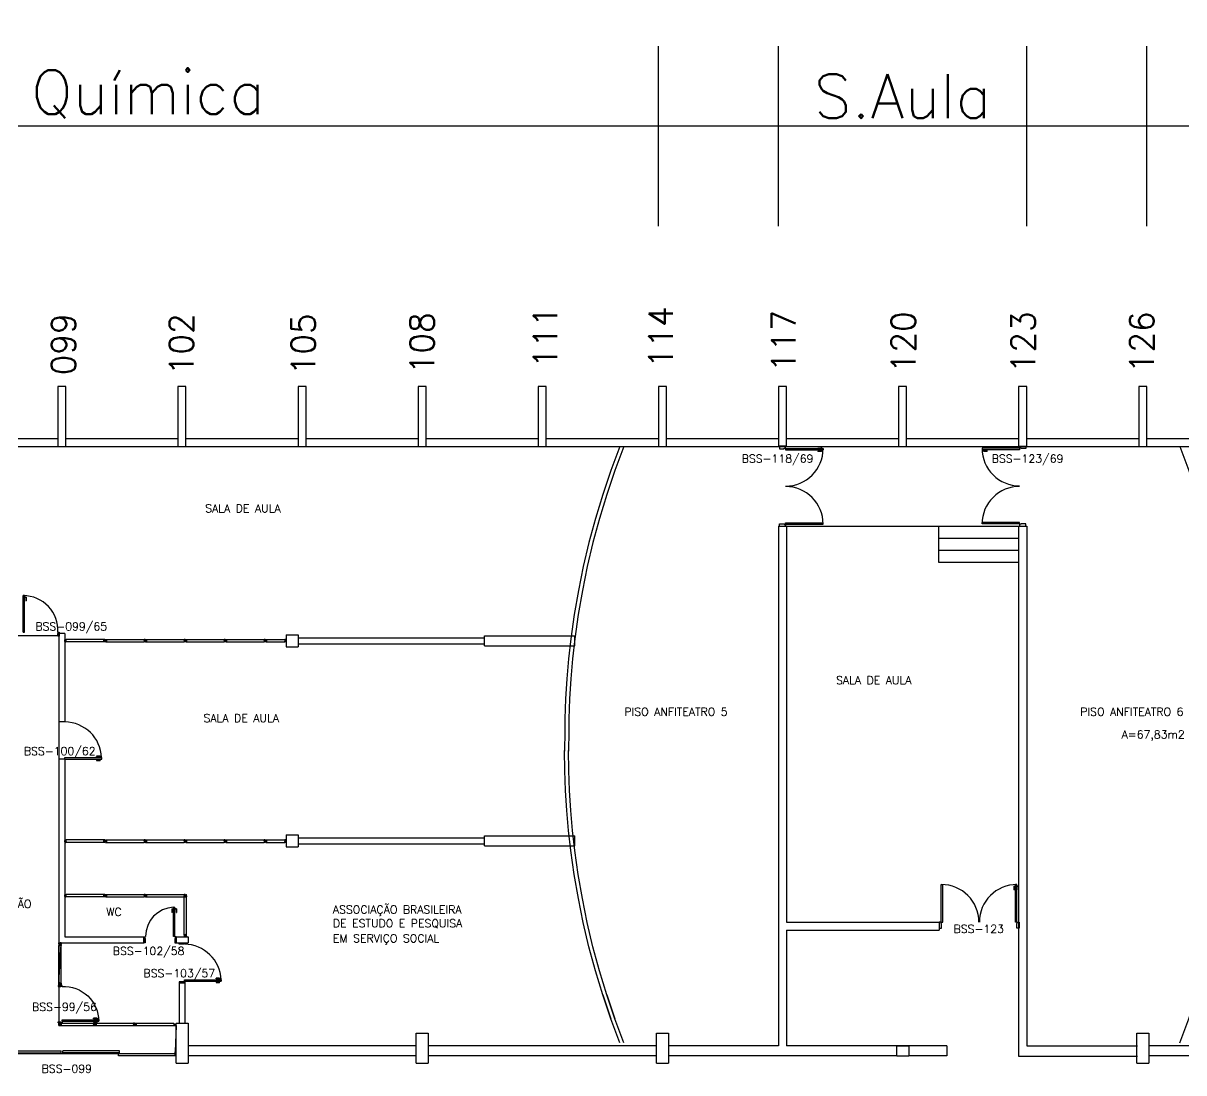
# Model space of a CAD drawing. Extents: x -248 to -11, y 347 to 447.
# Drawn here: x -136.13 to -107.14, y 416.39 to 442.6 of the extents above; entities that cross this region are included whole.
import ezdxf
from ezdxf.enums import TextEntityAlignment as Align

# ---------------------------------------------------------------- set-up
doc = ezdxf.new("R2010")
doc.units = 0
doc.header["$LTSCALE"] = 0.02
doc.header["$MEASUREMENT"] = 0
doc.header["$PDMODE"] = 99
doc.layers.get('0').update_dxf_attribs({"linetype": 'CONTINUOUS'})
doc.layers.get('DEFPOINTS').update_dxf_attribs({"linetype": 'CONTINUOUS'})
for name, color, linetype in [('ALV', 2, 'CONTINUOUS'), ('AREA', 2, 'CONTINUOUS'), ('DIV', 2, 'CONTINUOUS'), ('ESQ', 1, 'CONTINUOUS'), ('ESTR', 3, 'CONTINUOUS'), ('JANELA', 1, 'CONTINUOUS'), ('NOPILAR1', 2, 'CONTINUOUS'), ('PISO', 1, 'CONTINUOUS'), ('TEXTO', 2, 'CONTINUOUS'), ('TEXTO-CENTRO-CUSTO', 2, 'CONTINUOUS'), ('TEXTO-ENDEREÇO', 2, 'CONTINUOUS')]:
    doc.layers.add(name, color=color, linetype=linetype)
doc.styles.add('1', font='romans.shx', dxfattribs={"height": 1.1})
doc.styles.add('NOPILAR', font='simplex.shx', dxfattribs={"height": 0.6})
doc.styles.add('UNB-100', font='simplex.shx', dxfattribs={"height": 0.2})
doc.styles.add('UNB-100-1', font='simplex.shx', dxfattribs={"height": 0.2})
doc.dimstyles.new('1-600', dxfattribs={"dimtxt": 1.1, "dimasz": 2.5, "dimexe": 2, "dimexo": 4, "dimgap": 0.2, "dimtad": 1, "dimdec": 0, "dimzin": 4, "dimdsep": 46, "dimlunit": 6, "dimtxsty": '1', "dimblk1": 'NONE', "dimblk2": 'NONE', "dimsah": 1, "dimcen": 0, "dimclrd": 2, "dimclre": 2, "dimclrt": 2, "dimadec": 0, "dimazin": 0, "dimtfac": 1, "dimtdec": 0, "dimtmove": 2, "dimatfit": 3, "dimldrblk": 'NONE', "dimfxl": 1, "dimtolj": 1, "dimtzin": 0, "dimarcsym": 0})

# ---------------------------------------------------------------- blocks, each defined once
blk = doc.blocks.new('PTDP-SSS')
for p, q in [((0.055, 1.015), (0.09, 1.015)), ((0.055, 0.075), (0.055, 1.015)), ((0.09, 0.075), (0.09, 1.015)), ((1.91, 0.075), (1.91, 1.015)), ((1.945, 1.015), (1.91, 1.015)), ((1.945, 0.075), (1.945, 1.015)), ((0.05, 0.075), (0, 0.075)), ((0, 0.075), (0, -0.075)), ((0.05, 0.04), (0.05, 0.075)), ((0.06, 0.04), (0.05, 0.04)), ((0.055, 0.075), (0.09, 0.075)), ((0.06, -0.075), (0.06, 0.04)), ((1.945, 0.075), (1.91, 0.075)), ((1.94, -0.075), (1.94, 0.04)), ((1.94, 0.04), (1.95, 0.04)), ((1.95, 0.04), (1.95, 0.075)), ((1.95, 0.075), (2, 0.075)), ((2, 0.075), (2, -0.075)), ((0, -0.075), (0.06, -0.075)), ((2, -0.075), (1.94, -0.075))]:
    blk.add_line(p, q)
for centre, start, end in [((0.055, 0.075), 0, 90), ((1.945, 0.075), 90, 180)]:
    blk.add_arc(centre, 0.94, start, end)
blk = doc.blocks.new('PILAR-SSS')
blk.add_lwpolyline([(0, 0), (0, -1.5), (0.2, -1.5), (0.2, 0)], close=True)
blk = doc.blocks.new('PISOANF-SSS')
for p, q in [((0, 0), (-0.224, -0.6)), ((-0.224, -0.6), (-0.427, -1.2)), ((-0.427, -1.2), (-0.603, -1.8)), ((-0.603, -1.8), (-0.772, -2.4)), ((-0.772, -2.4), (-0.914, -3)), ((-0.914, -3), (-1.032, -3.6)), ((-1.032, -3.6), (-1.14, -4.2)), ((-1.14, -4.2), (-1.223, -4.8)), ((-1.223, -4.8), (-1.28, -5.3)), ((-1.28, -5.3), (-1.324, -5.8)), ((-1.324, -5.8), (-1.355, -6.3)), ((-1.355, -6.3), (-1.374, -6.8)), ((-1.374, -6.8), (-1.374, -7.111)), ((-1.374, -7.111), (-1.38, -7.611)), ((-1.374, -8.093), (-1.38, -7.593)), ((-1.355, -8.593), (-1.374, -8.093)), ((-1.324, -9.093), (-1.355, -8.593)), ((-1.28, -9.593), (-1.324, -9.093)), ((-1.223, -10.093), (-1.28, -9.593)), ((-1.14, -10.693), (-1.223, -10.093)), ((-1.032, -11.293), (-1.14, -10.693)), ((-0.914, -11.893), (-1.032, -11.293)), ((-0.772, -12.493), (-0.914, -11.893)), ((-0.603, -13.093), (-0.772, -12.493)), ((-0.427, -13.693), (-0.603, -13.093))]:
    blk.add_line(p, q)
blk.add_lwpolyline([(-0.224, -14.293), (-0.427, -13.693)], close=True)
blk.add_lwpolyline([(0, -14.893), (-0.224, -14.293)])
blk = doc.blocks.new('*D56')
at = {"layer": 'DEFPOINTS', "color": 0, "transparency": 16777216}
for p in [(-108.069, 440.03), (-108.069, 433.53), (-78.269, 433.53)]:
    blk.add_point(p, dxfattribs=at)
at = {"layer": 'TEXTO-CENTRO-CUSTO', "color": 2, "lineweight": -2, "transparency": 16777216}
for p, q in [((-108.069, 437.53), (-108.069, 442.03)), ((-78.269, 440.03), (-108.069, 440.03))]:
    blk.add_line(p, q, dxfattribs=at)
at = {"layer": 'TEXTO-CENTRO-CUSTO', "color": 2, "transparency": 16777216, "insert": (-93.169, 440.963), "char_height": 1.1, "attachment_point": 5, "style": '1'}
blk.add_mtext('\\A1;Química Inorgânica', dxfattribs=at)
blk = doc.blocks.new('_NONE')
at = {"color": 0, "linetype": 'ByBlock'}
blk.add_circle((0, 0), 0.25, dxfattribs=at)
blk = doc.blocks.new('*D55')
at = {"color": 2, "linetype": 'ByBlock', "transparency": 16777216}
for p, q in [((-111.069, 437.53), (-111.069, 442.03)), ((-108.069, 440.03), (-111.069, 440.03))]:
    blk.add_line(p, q, dxfattribs=at)
at = {"layer": 'DEFPOINTS', "color": 0, "linetype": 'ByBlock', "transparency": 16777216}
for p in [(-111.069, 440.03), (-111.069, 433.53), (-108.069, 433.53)]:
    blk.add_point(p, dxfattribs=at)
blk = doc.blocks.new('*D54')
at = {"layer": 'DEFPOINTS', "color": 0, "transparency": 16777216}
for p in [(-151.511, 440.03), (-151.511, 433.53), (-120.269, 433.53)]:
    blk.add_point(p, dxfattribs=at)
at = {"layer": 'TEXTO-CENTRO-CUSTO', "color": 2, "lineweight": -2, "transparency": 16777216}
for p, q in [((-151.511, 437.53), (-151.511, 442.03)), ((-120.269, 440.03), (-151.511, 440.03))]:
    blk.add_line(p, q, dxfattribs=at)
at = {"layer": 'TEXTO-CENTRO-CUSTO', "color": 2, "transparency": 16777216, "insert": (-135.89, 440.832), "char_height": 1.1, "attachment_point": 5, "style": '1'}
blk.add_mtext('\\A1;Oficina Química', dxfattribs=at)
blk = doc.blocks.new('*D53')
at = {"color": 2, "linetype": 'ByBlock', "transparency": 16777216}
for p, q in [((-117.269, 437.53), (-117.269, 442.03)), ((-111.069, 440.03), (-117.269, 440.03))]:
    blk.add_line(p, q, dxfattribs=at)
at = {"layer": 'DEFPOINTS', "color": 0, "linetype": 'ByBlock', "transparency": 16777216}
for p in [(-117.269, 440.03), (-117.269, 433.53), (-111.069, 433.53)]:
    blk.add_point(p, dxfattribs=at)
at = {"color": 2, "linetype": 'ByBlock', "transparency": 16777216, "insert": (-114.169, 440.78), "char_height": 1.1, "attachment_point": 5, "style": '1'}
blk.add_mtext('\\A1;S.Aula', dxfattribs=at)
blk = doc.blocks.new('*D52')
at = {"color": 2, "linetype": 'ByBlock', "transparency": 16777216}
for p, q in [((-120.269, 437.53), (-120.269, 442.03)), ((-117.269, 440.03), (-120.269, 440.03))]:
    blk.add_line(p, q, dxfattribs=at)
at = {"layer": 'DEFPOINTS', "color": 0, "linetype": 'ByBlock', "transparency": 16777216}
for p in [(-120.269, 440.03), (-120.269, 433.53), (-117.269, 433.53)]:
    blk.add_point(p, dxfattribs=at)
blk = doc.blocks.new('PD80-SSS')
at = {"color": 1}
for p, q in [((-0.777, 0.01), (-0.777, -0.03)), ((-0.777, 0.01), (-0.687, 0.01)), ((-0.687, 0), (-0.687, 0.01)), ((-0.777, -0.105), (-0.777, -0.065)), ((-0.777, -0.105), (-0.687, -0.105)), ((-0.767, 0), (-0.767, -0.03)), ((-0.767, 0), (-0.687, 0)), ((-0.767, -0.095), (-0.767, -0.065)), ((-0.767, -0.095), (-0.687, -0.095)), ((-0.687, -0.095), (-0.687, -0.105))]:
    blk.add_line(p, q, dxfattribs=at)
at = {"color": 2}
for p, q in [((-0.075, 0), (0.075, 0)), ((0.075, -0.03), (0.075, 0)), ((-0.817, -0.065), (-0.817, -0.03)), ((-0.085, -0.03), (-0.817, -0.03)), ((-0.085, -0.065), (-0.817, -0.065)), ((-0.085, -0.03), (-0.085, -0.065)), ((-0.075, 0), (-0.075, -0.02)), ((-0.075, -0.02), (-0.04, -0.02)), ((-0.04, -0.03), (-0.04, -0.02)), ((-0.04, -0.03), (0.075, -0.03)), ((-0.075, -0.781), (-0.04, -0.781)), ((-0.075, -0.801), (-0.075, -0.781)), ((-0.075, -0.801), (0.075, -0.801)), ((-0.075, -0.802), (0.075, -0.802)), ((-0.04, -0.771), (0.075, -0.771)), ((-0.04, -0.771), (-0.04, -0.781)), ((0.075, -0.771), (0.075, -0.801))]:
    blk.add_line(p, q, dxfattribs=at)
at = {"color": 1}
blk.add_arc((-0.085, -0.03), 0.731, 182.6571, 270, dxfattribs=at)
blk = doc.blocks.new('DIVMT-SSS')
for p, q in [((-0.03, 0.008), (-0.03, 0.03)), ((-0.006, 0.03), (-0.03, 0.03)), ((-0.03, 0.008), (-0.02, 0.008)), ((-0.02, -0.008), (-0.02, 0.008)), ((-0.006, 0.02), (-0.006, 0.03)), ((0.006, 0.02), (-0.006, 0.02)), ((-0.005, 0), (0.005, 0)), ((0.005, 0), (-0.005, 0)), ((0, 0.005), (0, -0.005)), ((0, -0.005), (0, 0.005)), ((0.006, 0.03), (0.03, 0.03)), ((0.006, 0.02), (0.006, 0.03)), ((0.03, 0.008), (0.02, 0.008)), ((0.02, -0.008), (0.02, 0.008)), ((0.03, 0.008), (0.03, 0.03)), ((-0.03, -0.008), (-0.03, -0.03)), ((-0.03, -0.008), (-0.02, -0.008)), ((-0.03, -0.03), (-0.03, -0.97)), ((-0.03, -0.03), (-0.009, -0.03)), ((0.03, -0.03), (-0.03, -0.03)), ((-0.03, -0.03), (-0.006, -0.03)), ((-0.009, -0.03), (-0.027, -0.03)), ((-0.006, -0.02), (-0.006, -0.03)), ((-0.006, -0.02), (0.006, -0.02)), ((-0.006, -0.02), (-0.006, -0.03)), ((0.006, -0.02), (-0.006, -0.02)), ((0.005, -0.03), (-0.005, -0.03)), ((0.006, -0.02), (0.006, -0.03)), ((0.006, -0.02), (0.006, -0.03)), ((0.03, -0.03), (0.006, -0.03)), ((0.03, -0.008), (0.02, -0.008)), ((0.03, -0.008), (0.03, -0.03)), ((0.03, -0.03), (0.03, -0.97)), ((0.03, -0.97), (-0.03, -0.97)), ((-0.006, -0.98), (-0.006, -0.97)), ((-0.006, -0.98), (0.006, -0.98)), ((0.006, -1.001), (-0.006, -1.001)), ((0.005, -0.97), (-0.005, -0.97)), ((0, -0.994), (0, -1.007)), ((0, -1.02), (0, -1.021)), ((0.006, -0.98), (0.006, -0.97))]:
    blk.add_line(p, q)
blk = doc.blocks.new('DIVINI-SSS')
for p, q in [((-0.02, 0), (-0.02, -0.008)), ((-0.02, 0), (0.001, 0)), ((-0.005, 0), (0.005, 0)), ((0, 0.005), (0, -0.005)), ((0.001, 0), (0.02, 0)), ((-0.03, -0.008), (-0.02, -0.008)), ((-0.03, -0.008), (-0.03, -0.028)), ((-0.03, -0.028), (-0.008, -0.028)), ((-0.03, -0.03), (0.03, -0.03)), ((-0.03, -0.975), (-0.03, -0.03)), ((-0.009, -0.03), (-0.027, -0.03)), ((-0.008, -0.019), (0.008, -0.019)), ((-0.008, -0.019), (-0.008, -0.028)), ((-0.006, -0.021), (-0.006, -0.03)), ((0.006, -0.021), (-0.006, -0.021)), ((-0.006, -0.023), (-0.006, -0.027)), ((-0.004, -0.021), (0.004, -0.021)), ((0.006, -0.021), (0.006, -0.03)), ((0.006, -0.023), (0.006, -0.027)), ((0.008, -0.019), (0.008, -0.028)), ((0.03, -0.028), (0.008, -0.028)), ((0.009, -0.03), (0.027, -0.03)), ((0.02, 0), (0.02, -0.008)), ((0.03, -0.008), (0.02, -0.008)), ((0.03, -0.008), (0.03, -0.028)), ((0.03, -0.975), (0.03, -0.03)), ((-0.03, -0.975), (0.03, -0.975)), ((-0.009, -0.975), (-0.027, -0.975)), ((-0.006, -0.985), (-0.006, -0.975)), ((0.006, -0.985), (-0.006, -0.985)), ((0.006, -1.01), (-0.006, -1.01)), ((0, -0.985), (0, -0.988)), ((0, -1.003), (0, -1.018)), ((0.006, -0.985), (0.006, -0.975)), ((0.03, -0.975), (0.009, -0.975)), ((0.009, -0.975), (0.027, -0.975))]:
    blk.add_line(p, q)
blk = doc.blocks.new('MTT-SSS')
for p, q in [((-0.008, 0.03), (-0.03, 0.03)), ((-0.03, 0.03), (-0.03, 0.006)), ((-0.0185, 0.006), (-0.03, 0.006)), ((-0.0185, -0.006), (-0.0185, 0.006)), ((-0.008, 0.03), (-0.008, 0.02)), ((-0.008, 0.02), (0.008, 0.02)), ((-0.0051, 0), (0.0051, 0)), ((0, -0.0051), (0, 0.0051)), ((0.008, 0.03), (0.03, 0.03)), ((0.008, 0.03), (0.008, 0.02)), ((0.0205, -0.006), (0.0205, 0.006)), ((0.0205, 0.006), (0.03, 0.006)), ((0.03, 0.006), (0.03, 0.03)), ((-0.03, -0.03), (-0.03, -0.006)), ((-0.0185, -0.006), (-0.03, -0.006)), ((-0.008, -0.03), (-0.03, -0.03)), ((-0.008, -0.02), (0.008, -0.02)), ((-0.008, -0.03), (-0.008, -0.02)), ((0.008, -0.03), (0.008, -0.02)), ((0.008, -0.03), (0.03, -0.03)), ((0.0205, -0.006), (0.03, -0.006)), ((0.03, -0.006), (0.03, -0.03))]:
    blk.add_line(p, q)
blk = doc.blocks.new('MTINI-SSS')
for p, q in [((-0.03, 0.008), (-0.03, 0.028)), ((-0.03, 0.028), (-0.008, 0.028)), ((-0.03, 0.008), (-0.02, 0.008)), ((-0.02, 0), (-0.02, 0.008)), ((-0.001, 0), (-0.02, 0)), ((-0.008, 0.019), (-0.008, 0.028)), ((0.008, 0.019), (-0.008, 0.019)), ((0.005, 0), (-0.005, 0)), ((0.02, 0), (-0.001, 0)), ((0, -0.005), (0, 0.005)), ((0.008, 0.019), (0.008, 0.028)), ((0.03, 0.028), (0.008, 0.028)), ((0.03, 0.008), (0.02, 0.008)), ((0.02, 0), (0.02, 0.008)), ((0.03, 0.008), (0.03, 0.028))]:
    blk.add_line(p, q)
blk = doc.blocks.new('DIVMT-SLS')
for p, q in [((-0.03, 0.03), (-0.03, 0.006)), ((-0.008, 0.03), (-0.03, 0.03)), ((-0.0185, 0.006), (-0.03, 0.006)), ((-0.0185, -0.006), (-0.0185, 0.006)), ((-0.008, 0.03), (-0.008, 0.02)), ((-0.008, 0.02), (0.008, 0.02)), ((-0.0051, 0), (0.0051, 0)), ((0.0051, 0), (-0.0051, 0)), ((-0.0051, 0), (0.0051, 0)), ((0.97, -0.03), (0, 0.03)), ((0, -0.0051), (0, 0.0051)), ((0, 0.0051), (0, -0.0051)), ((0.008, 0.03), (0.008, 0.02)), ((0.008, 0.03), (0.03, 0.03)), ((0.0205, 0.006), (0.03, 0.006)), ((0.0205, -0.006), (0.0205, 0.006)), ((0.0205, 0.006), (0.0205, -0.006)), ((0.0205, 0.006), (0.03, 0.006)), ((0.97, 0.03), (0.03, 0.03)), ((0.03, 0.006), (0.03, 0.03)), ((0.03, -0.03), (0.03, 0.03)), ((0.03, -0.005), (0.03, 0.005)), ((0.97, 0.03), (0.97, 0.009)), ((0.97, 0.009), (0.97, 0.027)), ((0.9795, 0.006), (0.97, 0.006)), ((0.97, -0.005), (0.97, 0.005)), ((0.9795, 0.006), (0.9795, -0.006)), ((1.0051, 0), (0.9949, 0)), ((1, 0.0051), (1, -0.0051)), ((-0.0185, -0.006), (-0.03, -0.006)), ((-0.03, -0.03), (-0.03, -0.006)), ((-0.008, -0.03), (-0.03, -0.03)), ((-0.008, -0.03), (-0.008, -0.02)), ((-0.008, -0.02), (0.008, -0.02)), ((0.008, -0.03), (0.008, -0.02)), ((0.008, -0.03), (0.03, -0.03)), ((0.0205, -0.006), (0.03, -0.006)), ((0.0205, -0.006), (0.03, -0.006)), ((0.03, -0.006), (0.03, -0.03)), ((0.97, -0.03), (0.03, -0.03)), ((0.9795, -0.006), (0.97, -0.006)), ((0.97, -0.009), (0.97, -0.027))]:
    blk.add_line(p, q)
blk = doc.blocks.new('PDV2E-SSS')
at = {"layer": 'DIV'}
for p, q in [((0.034, 0.925), (0.034, 0.835)), ((0.034, 0.925), (0.074, 0.925)), ((0.044, 0.915), (0.044, 0.835)), ((0.044, 0.915), (0.074, 0.915)), ((0.076, 0.05), (0.076, 0.965)), ((0.106, 0.965), (0.076, 0.965)), ((0.106, 0.05), (0.106, 0.965)), ((0.148, 0.925), (0.108, 0.925)), ((0.138, 0.915), (0.108, 0.915)), ((0.138, 0.915), (0.138, 0.835)), ((0.148, 0.925), (0.148, 0.835)), ((0.044, 0.835), (0.034, 0.835)), ((0.138, 0.835), (0.148, 0.835)), ((0.031, 0.05), (0.031, -0.05)), ((0.051, 0.05), (0.031, 0.05)), ((0.051, 0.02), (0.051, 0.05)), ((0.051, 0.02), (0.061, 0.02)), ((0.061, -0.05), (0.061, 0.02)), ((0.076, 0.05), (0.106, 0.05)), ((0.95, 0.02), (0.94, 0.02)), ((0.94, -0.05), (0.94, 0.02)), ((0.95, 0.02), (0.95, 0.05)), ((0.95, 0.05), (0.97, 0.05)), ((0.97, 0.05), (0.97, 0.035)), ((0.97, 0.035), (0.97, -0.035)), ((0.031, -0.05), (0.061, -0.05)), ((0.97, -0.05), (0.94, -0.05)), ((0.97, -0.035), (0.97, -0.05))]:
    blk.add_line(p, q, dxfattribs=at)
at = {"layer": 'DIV', "color": 1}
blk.add_arc((0.076, 0.1), 0.865, 356.6786, 90, dxfattribs=at)
blk = doc.blocks.new('MTT')
for p, q in [((-0.008, 0.03), (-0.03, 0.03)), ((-0.03, 0.03), (-0.03, 0.006)), ((-0.0185, 0.006), (-0.03, 0.006)), ((-0.0185, -0.006), (-0.0185, 0.006)), ((-0.008, 0.03), (-0.008, 0.02)), ((-0.008, 0.02), (0.008, 0.02)), ((-0.0051, 0), (0.0051, 0)), ((0, -0.0051), (0, 0.0051)), ((0.008, 0.03), (0.03, 0.03)), ((0.008, 0.03), (0.008, 0.02)), ((0.0205, -0.006), (0.0205, 0.006)), ((0.0205, 0.006), (0.03, 0.006)), ((0.03, 0.006), (0.03, 0.03)), ((-0.03, -0.03), (-0.03, -0.006)), ((-0.0185, -0.006), (-0.03, -0.006)), ((-0.008, -0.03), (-0.03, -0.03)), ((-0.008, -0.02), (0.008, -0.02)), ((-0.008, -0.03), (-0.008, -0.02)), ((0.008, -0.03), (0.008, -0.02)), ((0.008, -0.03), (0.03, -0.03)), ((0.0205, -0.006), (0.03, -0.006)), ((0.03, -0.006), (0.03, -0.03))]:
    blk.add_line(p, q)
blk = doc.blocks.new('ds')
at = {"layer": 'ESQ'}
for p, q in [((-135.094, 424.258), (-134.174, 424.258)), ((-135.094, 424.223), (-134.174, 424.223)), ((-134.304, 424.288), (-134.304, 424.298)), ((-134.214, 424.298), (-134.304, 424.298)), ((-134.224, 424.288), (-134.304, 424.288)), ((-134.304, 424.193), (-134.304, 424.184)), ((-134.224, 424.193), (-134.304, 424.193)), ((-134.214, 424.183), (-134.304, 424.183)), ((-134.224, 424.288), (-134.224, 424.258)), ((-134.224, 424.193), (-134.224, 424.223)), ((-134.214, 424.298), (-134.214, 424.258)), ((-134.214, 424.183), (-134.214, 424.223)), ((-134.174, 424.223), (-134.174, 424.258))]:
    blk.add_line(p, q, dxfattribs=at)
blk.add_arc((-135.102, 424.224), 0.925, 2.203, 89.5427, dxfattribs=at)

msp = doc.modelspace()

# ---------------------------------------------------------------- linework, layer by layer
for p, q in [((-135.206, 419.63), (-135.184, 419.63)), ((-135.206, 419.57), (-135.184, 419.57)), ((-135.196, 419.606), (-135.184, 419.606)), ((-135.196, 419.606), (-135.196, 419.594)), ((-135.196, 419.594), (-135.184, 419.594)), ((-135.184, 419.63), (-135.184, 419.606)), ((-135.184, 419.57), (-135.184, 419.594))]:
    msp.add_line(p, q)
at = {"layer": 'ALV'}
for p, q in [((-138.069, 432.23), (-135.269, 432.23)), ((-138.069, 432.03), (-135.269, 432.03)), ((-135.069, 432.23), (-132.269, 432.23)), ((-135.069, 432.03), (-132.269, 432.03)), ((-132.069, 432.23), (-129.269, 432.23)), ((-132.069, 432.03), (-129.269, 432.03)), ((-129.069, 432.23), (-126.269, 432.23)), ((-129.069, 432.03), (-126.269, 432.03)), ((-126.069, 432.23), (-123.269, 432.23)), ((-126.069, 432.03), (-123.269, 432.03)), ((-123.069, 432.23), (-120.269, 432.23)), ((-123.069, 432.03), (-120.269, 432.03)), ((-120.069, 432.23), (-117.269, 432.23)), ((-120.069, 432.03), (-117.269, 432.03)), ((-117.069, 432.23), (-114.269, 432.23)), ((-117.069, 432.03), (-114.269, 432.03)), ((-114.069, 432.23), (-111.269, 432.23)), ((-114.069, 432.03), (-111.269, 432.03)), ((-111.069, 432.23), (-108.269, 432.23)), ((-111.069, 432.03), (-108.269, 432.03)), ((-108.069, 432.23), (-105.269, 432.23)), ((-108.069, 432.03), (-105.269, 432.03)), ((-117.269, 430.04), (-117.269, 417.058)), ((-117.269, 430.04), (-117.069, 430.04)), ((-117.069, 430.04), (-117.069, 420.149)), ((-111.269, 430.04), (-111.269, 416.804)), ((-111.269, 430.04), (-111.069, 430.04)), ((-111.069, 430.04), (-111.069, 417.061)), ((-135.094, 427.362), (-135.244, 427.362)), ((-135.244, 427.362), (-135.244, 425.149)), ((-135.094, 427.362), (-135.094, 425.149)), ((-129.269, 427.255), (-124.609, 427.255)), ((-129.269, 427.105), (-124.609, 427.105)), ((-124.609, 427.305), (-122.359, 427.305)), ((-124.609, 427.055), (-122.359, 427.055)), ((-135.094, 425.149), (-135.244, 425.149)), ((-135.244, 424.223), (-135.244, 419.63)), ((-135.094, 424.223), (-135.244, 424.223)), ((-135.094, 424.223), (-135.094, 419.78)), ((-129.269, 422.255), (-124.609, 422.255)), ((-129.269, 422.105), (-124.609, 422.105)), ((-124.609, 422.305), (-122.359, 422.305)), ((-124.609, 422.055), (-122.359, 422.055)), ((-117.069, 420.149), (-113.256, 420.149)), ((-113.256, 420.149), (-113.256, 419.949)), ((-117.069, 419.949), (-113.256, 419.949)), ((-117.069, 419.949), (-117.069, 417.061)), ((-135.244, 419.63), (-133.12, 419.63)), ((-135.094, 419.78), (-133.12, 419.78)), ((-132.318, 419.78), (-132.018, 419.78)), ((-132.318, 419.63), (-132.018, 419.63)), ((-132.091, 419.627), (-132.241, 419.627)), ((-132.018, 419.78), (-132.018, 419.63)), ((-132.091, 418.629), (-132.241, 418.629)), ((-132.241, 418.629), (-132.241, 417.627)), ((-132.091, 417.627), (-132.091, 418.629)), ((-126.316, 417.058), (-132.016, 417.058)), ((-120.316, 417.058), (-126.016, 417.058)), ((-117.269, 417.058), (-120.016, 417.058)), ((-113.064, 417.061), (-117.069, 417.061)), ((-113.064, 417.061), (-113.064, 416.812)), ((-111.069, 417.061), (-108.302, 417.061)), ((-102.316, 417.058), (-108.016, 417.058)), ((-126.316, 416.808), (-132.016, 416.808)), ((-120.316, 416.808), (-126.016, 416.808)), ((-114.316, 416.808), (-120.016, 416.808)), ((-113.064, 416.812), (-114.015, 416.812)), ((-111.269, 416.804), (-108.302, 416.804)), ((-102.316, 416.808), (-108.016, 416.808))]:
    msp.add_line(p, q, dxfattribs=at)
at = {"layer": 'ALV', "color": 2}
for p, q in [((-133.12, 419.63), (-133.12, 419.78)), ((-132.318, 419.63), (-132.318, 419.78))]:
    msp.add_line(p, q, dxfattribs=at)
at = {"layer": 'ALV'}
msp.add_lwpolyline([(-138.091, 427.309), (-135.244, 427.309), (-135.244, 417.567), (-132.316, 417.567), (-132.336, 416.908), (-132.336, 416.859), (-137.996, 416.858), (-137.996, 416.908), (-138.016, 416.908), (-138.016, 417.627), (-138.091, 417.627), (-138.091, 427.309)], dxfattribs=at)
at = {"layer": 'DIV'}
for p, q in [((-136.104, 428.305), (-136.134, 428.305)), ((-136.134, 427.39), (-136.134, 428.305)), ((-136.104, 427.39), (-136.104, 428.305)), ((-136.061, 428.265), (-136.101, 428.265)), ((-136.071, 428.255), (-136.101, 428.255)), ((-136.071, 428.255), (-136.071, 428.175)), ((-136.061, 428.265), (-136.061, 428.175)), ((-136.071, 428.175), (-136.062, 428.175)), ((-136.134, 427.39), (-136.104, 427.39)), ((-135.26, 427.36), (-135.27, 427.36)), ((-135.27, 427.29), (-135.27, 427.36)), ((-135.26, 427.36), (-135.26, 427.39)), ((-135.26, 427.39), (-135.24, 427.39)), ((-135.24, 427.39), (-135.24, 427.375)), ((-135.24, 427.375), (-135.24, 427.305)), ((-135.24, 427.29), (-135.27, 427.29)), ((-135.24, 427.305), (-135.24, 427.29)), ((-130.092, 427.21), (-130.114, 427.21)), ((-130.114, 427.186), (-130.114, 427.21)), ((-130.105, 427.186), (-130.114, 427.186)), ((-130.105, 427.174), (-130.114, 427.174)), ((-130.114, 427.174), (-130.114, 427.15)), ((-130.092, 427.15), (-130.114, 427.15)), ((-130.105, 427.186), (-130.105, 427.174)), ((-130.092, 427.21), (-130.092, 427.2)), ((-130.076, 427.2), (-130.092, 427.2)), ((-130.076, 427.16), (-130.092, 427.16)), ((-130.092, 427.15), (-130.092, 427.16)), ((-130.079, 427.18), (-130.089, 427.18)), ((-130.089, 427.18), (-130.079, 427.18)), ((-130.084, 427.185), (-130.084, 427.174)), ((-130.084, 427.174), (-130.084, 427.185)), ((-130.076, 427.21), (-130.076, 427.2)), ((-130.076, 427.21), (-130.054, 427.21)), ((-130.076, 427.15), (-130.076, 427.16)), ((-130.076, 427.15), (-130.054, 427.15)), ((-130.064, 427.186), (-130.064, 427.174)), ((-130.064, 427.186), (-130.054, 427.186)), ((-130.064, 427.174), (-130.064, 427.186)), ((-130.064, 427.186), (-130.054, 427.186)), ((-130.064, 427.174), (-130.054, 427.174)), ((-130.064, 427.174), (-130.054, 427.174)), ((-130.054, 427.21), (-130.054, 427.186)), ((-130.054, 427.21), (-130.054, 427.15)), ((-130.054, 427.21), (-129.6, 427.21)), ((-130.054, 427.185), (-130.054, 427.175)), ((-130.054, 427.15), (-130.054, 427.174)), ((-130.054, 427.171), (-130.054, 427.153)), ((-130.054, 427.15), (-130.054, 427.171)), ((-130.054, 427.15), (-129.6, 427.15)), ((-129.6, 427.21), (-129.6, 427.15)), ((-129.59, 427.186), (-129.6, 427.186)), ((-129.6, 427.185), (-129.6, 427.175)), ((-129.59, 427.174), (-129.6, 427.174)), ((-129.59, 427.174), (-129.59, 427.186)), ((-129.576, 427.18), (-129.563, 427.18)), ((-129.569, 427.186), (-129.569, 427.173)), ((-130.092, 422.202), (-130.114, 422.202)), ((-130.114, 422.178), (-130.114, 422.202)), ((-130.105, 422.178), (-130.114, 422.178)), ((-130.105, 422.166), (-130.114, 422.166)), ((-130.114, 422.166), (-130.114, 422.142)), ((-130.092, 422.142), (-130.114, 422.142)), ((-130.105, 422.178), (-130.105, 422.166)), ((-130.092, 422.202), (-130.092, 422.192)), ((-130.076, 422.192), (-130.092, 422.192)), ((-130.076, 422.152), (-130.092, 422.152)), ((-130.092, 422.142), (-130.092, 422.152)), ((-130.079, 422.172), (-130.089, 422.172)), ((-130.089, 422.172), (-130.079, 422.172)), ((-130.084, 422.177), (-130.084, 422.167)), ((-130.084, 422.167), (-130.084, 422.177)), ((-130.076, 422.202), (-130.076, 422.192)), ((-130.076, 422.202), (-130.054, 422.202)), ((-130.076, 422.142), (-130.076, 422.152)), ((-130.076, 422.142), (-130.054, 422.142)), ((-130.064, 422.178), (-130.064, 422.166)), ((-130.064, 422.178), (-130.054, 422.178)), ((-130.064, 422.166), (-130.064, 422.178)), ((-130.064, 422.178), (-130.054, 422.178)), ((-130.064, 422.166), (-130.054, 422.166)), ((-130.064, 422.166), (-130.054, 422.166)), ((-130.054, 422.202), (-129.6, 422.202)), ((-130.054, 422.202), (-130.054, 422.178)), ((-130.054, 422.202), (-130.054, 422.142)), ((-130.054, 422.177), (-130.054, 422.167)), ((-130.054, 422.142), (-130.054, 422.166)), ((-130.054, 422.163), (-130.054, 422.145)), ((-130.054, 422.142), (-130.054, 422.163)), ((-130.054, 422.142), (-129.6, 422.142)), ((-129.6, 422.202), (-129.6, 422.142)), ((-129.59, 422.178), (-129.6, 422.178)), ((-129.6, 422.177), (-129.6, 422.167)), ((-129.59, 422.166), (-129.6, 422.166)), ((-129.59, 422.166), (-129.59, 422.178)), ((-129.576, 422.172), (-129.563, 422.172)), ((-129.569, 422.178), (-129.569, 422.166)), ((-135.244, 418.603), (-135.244, 418.627)), ((-135.184, 418.627), (-135.184, 418.567)), ((-135.184, 418.627), (-135.184, 418.603)), ((-135.235, 418.603), (-135.244, 418.603)), ((-135.244, 418.591), (-135.244, 418.567)), ((-135.235, 418.591), (-135.244, 418.591)), ((-135.222, 418.567), (-135.244, 418.567)), ((-135.235, 418.603), (-135.235, 418.591)), ((-135.222, 418.567), (-135.222, 418.577)), ((-135.206, 418.577), (-135.222, 418.577)), ((-135.206, 418.567), (-135.206, 418.577)), ((-135.206, 418.567), (-135.184, 418.567)), ((-135.194, 418.603), (-135.184, 418.603)), ((-135.194, 418.591), (-135.194, 418.603)), ((-135.194, 418.603), (-135.184, 418.603)), ((-135.194, 418.603), (-135.194, 418.591)), ((-135.194, 418.591), (-135.184, 418.591)), ((-135.194, 418.591), (-135.184, 418.591)), ((-135.184, 418.602), (-135.184, 418.592)), ((-135.184, 418.567), (-135.184, 418.591)), ((-135.184, 418.567), (-135.184, 418.588)), ((-135.184, 418.588), (-135.184, 418.57)), ((-135.244, 417.603), (-135.244, 417.627)), ((-135.235, 417.603), (-135.244, 417.603)), ((-135.244, 417.591), (-135.244, 417.567)), ((-135.235, 417.591), (-135.244, 417.591)), ((-135.222, 417.567), (-135.244, 417.567)), ((-135.235, 417.603), (-135.235, 417.591)), ((-135.222, 417.567), (-135.222, 417.577)), ((-135.206, 417.577), (-135.222, 417.577)), ((-135.206, 417.567), (-135.206, 417.577)), ((-135.206, 417.567), (-135.184, 417.567)), ((-135.194, 417.603), (-135.184, 417.603)), ((-135.194, 417.591), (-135.194, 417.603)), ((-135.194, 417.603), (-135.184, 417.603)), ((-135.194, 417.603), (-135.194, 417.591)), ((-135.194, 417.591), (-135.184, 417.591)), ((-135.194, 417.591), (-135.184, 417.591)), ((-135.184, 417.627), (-134.376, 417.627)), ((-135.184, 417.627), (-135.184, 417.567)), ((-135.184, 417.627), (-135.184, 417.603)), ((-135.184, 417.602), (-135.184, 417.592)), ((-135.184, 417.567), (-135.184, 417.591)), ((-135.184, 417.567), (-135.184, 417.588)), ((-135.184, 417.588), (-135.184, 417.57)), ((-135.184, 417.567), (-134.376, 417.567)), ((-134.376, 417.627), (-134.376, 417.567)), ((-134.367, 417.603), (-134.376, 417.603)), ((-134.376, 417.602), (-134.376, 417.592)), ((-134.367, 417.591), (-134.376, 417.591)), ((-134.367, 417.591), (-134.367, 417.603)), ((-134.353, 417.597), (-134.339, 417.597)), ((-134.346, 417.604), (-134.346, 417.591)), ((-134.327, 417.597), (-134.326, 417.597))]:
    msp.add_line(p, q, dxfattribs=at)
at = {"layer": 'DIV', "color": 1}
msp.add_arc((-136.134, 427.44), 0.865, 356.6786, 90, dxfattribs=at)
at = {"layer": 'ESQ'}
for p, q in [((-116.195, 432.02), (-116.285, 432.02)), ((-116.285, 432.01), (-116.285, 432.02)), ((-116.205, 432.01), (-116.285, 432.01)), ((-116.205, 432.01), (-116.205, 431.98)), ((-116.195, 432.02), (-116.195, 431.98)), ((-112.144, 432.025), (-112.054, 432.025)), ((-112.144, 432.025), (-112.144, 431.985)), ((-112.134, 432.015), (-112.054, 432.015)), ((-112.134, 432.015), (-112.134, 431.985)), ((-112.054, 432.015), (-112.054, 432.025)), ((-116.205, 431.915), (-116.285, 431.915)), ((-116.285, 431.915), (-116.285, 431.905)), ((-116.195, 431.905), (-116.285, 431.905)), ((-116.205, 431.915), (-116.205, 431.945)), ((-116.195, 431.905), (-116.195, 431.945)), ((-112.144, 431.91), (-112.144, 431.95)), ((-112.144, 431.91), (-112.054, 431.91)), ((-112.134, 431.92), (-112.134, 431.95)), ((-112.134, 431.92), (-112.054, 431.92)), ((-112.054, 431.92), (-112.054, 431.91)), ((-135.094, 424.223), (-135.094, 424.258)), ((-111.386, 421.05), (-111.346, 421.05)), ((-111.386, 421.05), (-111.386, 420.96)), ((-111.376, 420.96), (-111.386, 420.96)), ((-111.376, 421.04), (-111.346, 421.04)), ((-111.376, 421.04), (-111.376, 420.96)), ((-111.271, 421.05), (-111.311, 421.05)), ((-111.281, 421.04), (-111.311, 421.04)), ((-111.281, 421.04), (-111.281, 420.96)), ((-111.281, 420.96), (-111.271, 420.96)), ((-111.271, 421.05), (-111.271, 420.96)), ((-132.091, 419.627), (-132.241, 419.627)), ((-132.126, 419.597), (-132.241, 419.597)), ((-132.091, 419.608), (-132.126, 419.608)), ((-132.126, 419.597), (-132.126, 419.608)), ((-132.091, 419.627), (-132.091, 419.608)), ((-132.091, 419.623), (-132.091, 419.608)), ((-132.241, 418.659), (-132.241, 418.629)), ((-132.126, 418.659), (-132.241, 418.659)), ((-132.091, 418.629), (-132.241, 418.629)), ((-132.126, 418.659), (-132.126, 418.649)), ((-132.091, 418.649), (-132.126, 418.649)), ((-132.109, 418.707), (-131.189, 418.707)), ((-132.109, 418.672), (-132.109, 418.707)), ((-132.109, 418.672), (-131.189, 418.672)), ((-132.091, 418.633), (-132.091, 418.649)), ((-132.091, 418.629), (-132.091, 418.649)), ((-131.229, 418.747), (-131.319, 418.747)), ((-131.319, 418.737), (-131.319, 418.747)), ((-131.239, 418.737), (-131.319, 418.737)), ((-131.239, 418.643), (-131.319, 418.643)), ((-131.319, 418.643), (-131.319, 418.633)), ((-131.229, 418.633), (-131.319, 418.633)), ((-131.239, 418.737), (-131.239, 418.707)), ((-131.239, 418.643), (-131.239, 418.673)), ((-131.229, 418.747), (-131.229, 418.707)), ((-131.229, 418.633), (-131.229, 418.673)), ((-131.189, 418.707), (-131.189, 418.672))]:
    msp.add_line(p, q, dxfattribs=at)
at = {"layer": 'ESQ', "color": 2}
msp.add_line((-132.241, 419.597), (-132.241, 419.627), dxfattribs=at)
at = {"layer": 'ESQ'}
msp.add_arc((-132.116, 418.673), 0.925, 2.203, 89.5427, dxfattribs=at)
at = {"layer": 'ESTR'}
for p, q in [((-129.569, 427.33), (-129.269, 427.33)), ((-129.569, 427.33), (-129.569, 427.03)), ((-129.569, 427.33), (-129.569, 427.03)), ((-129.269, 427.33), (-129.269, 427.03)), ((-124.609, 427.055), (-124.609, 427.305)), ((-122.359, 427.055), (-122.359, 427.305)), ((-129.569, 427.03), (-129.269, 427.03)), ((-129.569, 422.33), (-129.269, 422.33)), ((-129.569, 422.33), (-129.569, 422.03)), ((-129.269, 422.33), (-129.269, 422.03)), ((-124.609, 422.055), (-124.609, 422.305)), ((-122.359, 422.055), (-122.359, 422.305)), ((-129.569, 422.03), (-129.269, 422.03)), ((-132.316, 416.627), (-132.316, 417.627)), ((-132.316, 417.627), (-132.016, 417.627)), ((-132.016, 417.627), (-132.016, 416.627)), ((-126.316, 417.377), (-126.016, 417.377)), ((-126.316, 416.627), (-126.316, 417.377)), ((-126.016, 417.377), (-126.016, 416.627)), ((-120.316, 417.377), (-120.016, 417.377)), ((-120.316, 416.627), (-120.316, 417.377)), ((-120.016, 417.377), (-120.016, 416.627)), ((-108.316, 417.377), (-108.016, 417.377)), ((-108.316, 416.627), (-108.316, 417.377)), ((-108.016, 417.377), (-108.016, 416.627)), ((-114.33, 417.061), (-114.004, 417.061)), ((-114.316, 416.808), (-114.316, 417.058)), ((-114.016, 417.058), (-114.016, 416.808)), ((-132.316, 416.627), (-132.017, 416.627)), ((-126.316, 416.627), (-126.017, 416.627)), ((-120.316, 416.627), (-120.017, 416.627)), ((-114.316, 416.808), (-114.016, 416.808)), ((-108.316, 416.627), (-108.017, 416.627))]:
    msp.add_line(p, q, dxfattribs=at)
at = {"layer": 'JANELA', "color": 3}
for p, q in [((-136.604, 416.933), (-135.189, 416.933)), ((-136.604, 416.887), (-135.189, 416.887)), ((-135.189, 416.887), (-135.189, 416.933)), ((-133.729, 416.933), (-135.144, 416.933)), ((-135.144, 416.887), (-135.144, 416.933)), ((-133.729, 416.887), (-135.144, 416.887)), ((-133.729, 416.887), (-133.729, 416.933)), ((-132.336, 416.908), (-132.316, 416.908)), ((-132.336, 416.808), (-132.336, 416.908)), ((-132.336, 416.859), (-133.751, 416.859)), ((-133.751, 416.812), (-133.751, 416.859)), ((-132.336, 416.812), (-133.751, 416.812)), ((-132.316, 416.808), (-132.336, 416.808))]:
    msp.add_line(p, q, dxfattribs=at)
at = {"layer": 'PISO'}
for p, q in [((-117.069, 430.04), (-111.269, 430.04)), ((-113.269, 430.04), (-113.269, 429.14)), ((-113.269, 429.74), (-111.269, 429.74)), ((-113.269, 429.44), (-111.269, 429.44)), ((-113.269, 429.14), (-111.269, 429.14))]:
    msp.add_line(p, q, dxfattribs=at)

# ---------------------------------------------------------------- block references
at = {"layer": 'ALV', "xscale": -1}
msp.add_blockref('PISOANF-SSS', (-107.242, 432.03), dxfattribs=at)
at = {"layer": 'ALV'}
msp.add_blockref('ds', (0, 0), dxfattribs=at)
at = {"layer": 'DIV'}
for name, p, rotation in [('DIVINI-SSS', (-135.094, 427.18), 90), ('DIVMT-SSS', (-134.084, 427.18), 90), ('DIVMT-SSS', (-133.084, 427.18), 90), ('DIVMT-SSS', (-132.084, 427.18), 90), ('DIVMT-SSS', (-131.084, 427.18), 90), ('MTINI-SSS', (-129.569, 427.18), 90), ('DIVINI-SSS', (-135.094, 422.172), 90), ('DIVMT-SSS', (-134.084, 422.172), 90), ('DIVMT-SSS', (-133.084, 422.172), 90), ('DIVMT-SSS', (-132.084, 422.172), 90), ('DIVMT-SSS', (-131.084, 422.172), 90), ('MTINI-SSS', (-129.569, 422.172), 90), ('DIVINI-SSS', (-135.094, 420.81), 90), ('DIVMT-SSS', (-134.084, 420.81), 90), ('DIVMT-SSS', (-133.084, 420.81), 90), ('DIVMT-SSS', (-132.084, 419.81), 179.9999999764983), ('DIVMT-SLS', (-135.214, 419.6), 270), ('DIVMT-SSS', (-134.346, 417.597), 90), ('DIVMT-SSS', (-133.346, 417.597), 90)]:
    msp.add_blockref(name, p, dxfattribs=dict(at, rotation=rotation))
for name, p in [('MTT-SSS', (-132.084, 420.81)), ('MTT', (-135.214, 418.6)), ('MTT', (-135.214, 417.6))]:
    msp.add_blockref(name, p, dxfattribs=at)
at = {"layer": 'DIV', "xscale": -1, "rotation": 270.0000000235017}
msp.add_blockref('PDV2E-SSS', (-135.214, 417.6), dxfattribs=at)
at = {"layer": 'ESQ'}
for name, p, rotation in [('PTDP-SSS', (-117.168, 432.035), 270), ('PTDP-SSS', (-111.169, 430.04), 90), ('PD80-SSS', (-132.318, 419.705), 269.9999999529933)]:
    msp.add_blockref(name, p, dxfattribs=dict(at, rotation=rotation))
msp.add_blockref('PTDP-SSS', (-113.256, 420.075), dxfattribs=at)
at = {"layer": 'ESTR'}
for p in [(-135.269, 433.53), (-132.269, 433.53), (-129.269, 433.53), (-126.269, 433.53), (-123.269, 433.53), (-120.269, 433.53), (-117.269, 433.53), (-114.269, 433.53), (-111.269, 433.53), (-108.269, 433.53)]:
    msp.add_blockref('PILAR-SSS', p, dxfattribs=at)
at = {"layer": 'ESTR', "rotation": 359.9999999764968}
for p in [(-121.233, 432.03), (-121.133, 432.03)]:
    msp.add_blockref('PISOANF-SSS', p, dxfattribs=at)

# ---------------------------------------------------------------- texts
at = {"layer": 'AREA', "style": 'UNB-100'}
msp.add_text('A=67,83m2', height=0.2, dxfattribs=at).set_placement((-108.698, 424.738))
at = {"layer": 'NOPILAR1', "style": 'NOPILAR'}
for s, p in [('114', (-119.91, 433.988)), ('099', (-134.829, 433.811)), ('102', (-131.884, 433.811)), ('105', (-128.838, 433.811)), ('108', (-125.873, 433.838)), ('111', (-122.793, 433.988)), ('117', (-116.842, 433.891)), ('120', (-113.85, 433.864)), ('123', (-110.857, 433.864)), ('126', (-107.892, 433.864))]:
    msp.add_text(s, height=0.6, rotation=90, dxfattribs=at).set_placement(p)
at = {"layer": 'TEXTO', "style": 'UNB-100'}
for s, p in [('SALA DE AULA', (-131.589, 430.385)), ('SALA DE AULA', (-115.832, 426.091)), ('SALA DE AULA', (-131.63, 425.147)), ('PISO ANFITEATRO 5', (-121.119, 425.304)), ('PISO ANFITEATRO 6', (-109.732, 425.304)), ('WC', (-134.06, 420.305)), ('ASSOCIAÇÃO BRASILEIRA ', (-128.399, 420.363)), ('DE ESTUDO E PESQUISA ', (-128.399, 420.02)), ('EM SERVIÇO SOCIAL', (-128.399, 419.645))]:
    msp.add_text(s, height=0.2, dxfattribs=at).set_placement(p)
msp.add_text('CIRCULAÇÃO', height=0.2, rotation=360, dxfattribs=at).set_placement((-137.549, 420.506))
at = {"layer": 'TEXTO-ENDEREÇO', "style": 'UNB-100-1'}
for s, rotation, p in [('BSS-118/69', 0, (-117.292, 431.627)), ('BSS-123/69', 360, (-111.047, 431.627))]:
    msp.add_text(s, height=0.2, rotation=rotation, dxfattribs=at).set_placement(p, align=Align.CENTER)
for s, p in [('BSS-099/65', (-134.936, 427.435)), ('BSS-100/62', (-135.223, 424.321)), ('BSS-123', (-112.266, 419.88)), ('BSS-102/58', (-133.002, 419.329)), ('BSS-103/57', (-132.236, 418.774)), ('BSS-99/56', (-135.104, 417.932)), ('BSS-099', (-135.046, 416.387))]:
    msp.add_text(s, height=0.2, dxfattribs=at).set_placement(p, align=Align.CENTER)

# ---------------------------------------------------------------- dimensions: what is measured, and where the dimension line sits
at = {"layer": 'TEXTO-CENTRO-CUSTO'}
for base, p1, p2, text, picture, middle in [((-151.511, 440.03), (-120.269, 433.53), (-151.511, 433.53), 'Oficina Química', '*D54', (-135.89, 440.832)), ((-108.069, 440.03), (-78.269, 433.53), (-108.069, 433.53), 'Química Inorgânica', '*D56', (-93.169, 440.963)), ((-120.269, 440.03), (-117.269, 433.53), (-120.269, 433.53), ' ', '*D52', (-118.769, 440.03)), ((-117.269, 440.03), (-111.069, 433.53), (-117.269, 433.53), 'S.Aula', '*D53', (-114.169, 440.78)), ((-111.069, 440.03), (-108.069, 433.53), (-111.069, 433.53), ' ', '*D55', (-109.569, 440.03))]:
    dim = msp.add_linear_dim(base=base, p1=p1, p2=p2, text=text, dimstyle='1-600', override={"dimse1": 1}, dxfattribs=at)
    dim.commit()
    dim.dimension.update_dxf_attribs({"geometry": picture, "text_midpoint": middle})

doc.saveas('drawing.dxf')
